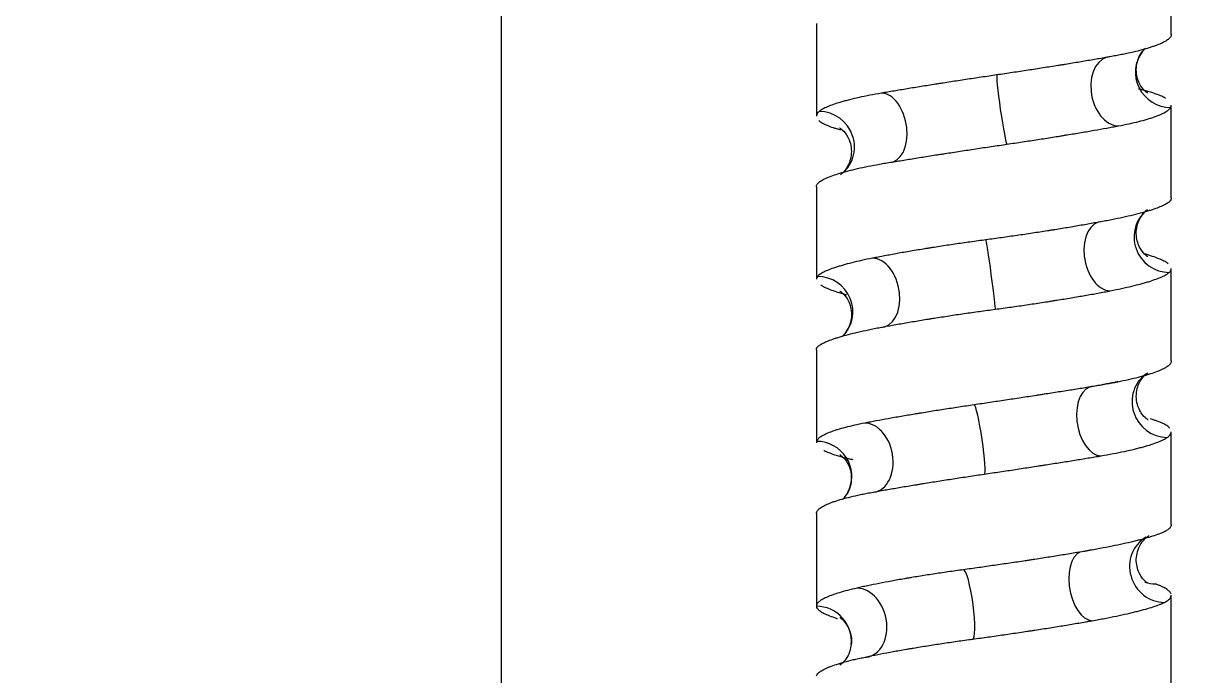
# Model space of a CAD drawing. Header units: millimetres. Extents: x 6110 to 6704, y -2661 to -1821.
# Drawn here: x 6578.83 to 6591.34, y -2248.37 to -2241.38 of the extents above; entities that cross this region are included whole.
import ezdxf

# ---------------------------------------------------------------- set-up
doc = ezdxf.new("R2010")
doc.units = ezdxf.units.MM
doc.header["$LTSCALE"] = 0.1
doc.linetypes.add('HIDDEN2', pattern=[4.7625, 3.175, -1.5875])
doc.layers.add('1', color=4, linetype='HIDDEN2', lineweight=13)
doc.layers.add('DIM', color=3, linetype='Continuous', lineweight=9)

msp = doc.modelspace()

# ---------------------------------------------------------------- hatches: boundary and pattern name
at = {"layer": 'DIM'}
h = msp.add_hatch(dxfattribs=at)
h.set_pattern_fill('ANSI31', color=2)
edge = h.paths.add_edge_path()
edge.add_line((6619.617, -2595.98), (6619.617, -1962.206))
edge.add_line((6634.617, -1966.11), (6619.617, -1966.11))
edge.add_line((6634.617, -2610.98), (6634.617, -1966.11))
edge.add_line((6634.617, -2610.98), (6184.457, -2610.98))
edge.add_line((6619.617, -2595.98), (6184.457, -2595.98))
edge.add_line((6184.457, -2610.98), (6184.457, -2595.98))

# ---------------------------------------------------------------- linework, layer by layer
at = {"layer": '1', "color": 7, "linetype": 'Continuous', "lineweight": -3}
for p, q in [((6583.948, -2225.796), (6583.948, -2270.325)), ((6591.124, -2241.496), (6591.124, -2240.505)), ((6587.324, -2241.378), (6587.324, -2242.373)), ((6591.124, -2243.248), (6591.124, -2242.255)), ((6587.324, -2243.131), (6587.324, -2244.121)), ((6591.124, -2244.995), (6591.124, -2244.006)), ((6587.324, -2244.879), (6587.324, -2245.872)), ((6591.124, -2246.749), (6591.124, -2245.754)), ((6587.324, -2246.63), (6587.324, -2247.622)), ((6591.124, -2248.495), (6591.124, -2247.507))]:
    msp.add_line(p, q, dxfattribs=at)
for centre, major_axis, ratio, start_param, end_param in [((6590.521, -2242.105), (0.068, -0.369), 0.675621, 3.017534, 6.158207), ((6591.112, -2241.908), (0.297, -0.229), 0.982935, 3.139994, 5.375577), ((6589.311, -2242.302), (0.054, -0.371), 0.04581, 3.136067, 6.274107), ((6588.061, -2242.498), (0.063, -0.37), 0.607996, 6.181162, 9.322604), ((6587.365, -2242.694), (0.217, -0.306), 0.968429, 0.000965, 2.537234), ((6591.094, -2243.676), (0.226, -0.299), 0.975091, 3.142591, 5.646769), ((6590.429, -2243.873), (0.07, -0.368), 0.627865, 3.024019, 6.162089), ((6589.19, -2244.07), (0.05, -0.372), 0.019064, 6.281493, 9.422964), ((6587.966, -2244.266), (0.072, -0.368), 0.654559, 6.1584, 9.296598), ((6587.344, -2244.462), (0.258, -0.272), 0.981322, 6.282933, 8.674058), ((6591.068, -2245.444), (0.196, -0.32), 0.960484, 3.186364, 5.748183), ((6590.332, -2245.641), (0.061, -0.37), 0.577406, 3.045489, 6.186989), ((6589.068, -2245.838), (0.055, -0.371), 0.080731, 6.273541, 9.411778), ((6587.878, -2246.034), (0.07, -0.368), 0.703031, 6.151447, 9.292214), ((6587.33, -2246.229), (0.33, -0.178), 0.986469, 0.064735, 2.068079), ((6587.33, -2246.229), (0.33, -0.178), 0.986469, 0.004964, 0.064735), ((6591.035, -2247.212), (0.153, -0.342), 0.944485, 3.240767, 5.884118), ((6590.231, -2247.409), (0.064, -0.369), 0.525123, 3.052003, 6.190279), ((6588.947, -2247.606), (0.05, -0.372), 0.145517, 6.264623, 9.405427), ((6590.975, -2247.015), (0.133, 0.351), 0.911549, 3.141525, 3.472795), ((6587.795, -2247.802), (0.081, -0.366), 0.74413, 6.121789, 9.259937), ((6587.325, -2247.997), (0.373, -0.036), 0.991097, 6.282474, 7.95191)]:
    msp.add_ellipse(centre, major_axis=major_axis, ratio=ratio, start_param=start_param, end_param=end_param, dxfattribs=at)
for points, knots in [([(6591.124, -2241.497), (6591.124, -2241.502), (6591.123, -2241.507), (6591.119, -2241.52), (6591.113, -2241.529), (6591.105, -2241.537)], [0, 0, 0, 0, 0.38023, 0.38023, 1, 1, 1, 1]), ([(6591.105, -2241.537), (6591.097, -2241.545), (6591.087, -2241.554), (6591.061, -2241.57), (6591.031, -2241.587), (6590.992, -2241.604), (6590.959, -2241.616), (6590.947, -2241.621), (6590.929, -2241.627), (6590.923, -2241.629), (6590.91, -2241.633), (6590.903, -2241.635), (6590.87, -2241.646), (6590.842, -2241.654), (6590.781, -2241.671), (6590.716, -2241.687), (6590.643, -2241.703), (6590.586, -2241.714), (6590.566, -2241.718), (6590.526, -2241.726), (6590.505, -2241.73), (6590.484, -2241.734)], [0, 0, 0, 0, 0.125, 0.125, 0.25, 0.375, 0.375, 0.4375, 0.4375, 0.46875, 0.46875, 0.5, 0.5, 0.625, 0.625, 0.75, 0.875, 0.875, 0.9375, 0.9375, 1, 1, 1, 1]), ([(6590.484, -2241.734), (6590.442, -2241.741), (6590.398, -2241.749), (6590.308, -2241.765), (6590.215, -2241.781), (6590.117, -2241.797), (6590.042, -2241.809), (6590.003, -2241.816), (6589.964, -2241.822), (6589.938, -2241.826), (6589.925, -2241.828), (6589.859, -2241.839), (6589.806, -2241.847), (6589.699, -2241.864), (6589.591, -2241.881), (6589.481, -2241.898), (6589.369, -2241.914), (6589.313, -2241.923), (6589.257, -2241.931)], [0, 0, 0, 0, 0.125, 0.125, 0.25, 0.375, 0.375, 0.4375, 0.46875, 0.46875, 0.5, 0.5, 0.625, 0.625, 0.75, 0.875, 0.875, 1, 1, 1, 1]), ([(6590.872, -2242.125), (6590.872, -2242.126), (6590.858, -2242.119), (6590.795, -2242.057), (6590.736, -2241.918), (6590.76, -2241.766), (6590.797, -2241.701), (6590.815, -2241.679)], [0, 0, 0, 0, 0.19198, 0.386445, 0.606152, 0.853799, 1, 1, 1, 1]), ([(6589.257, -2241.931), (6589.201, -2241.939), (6589.145, -2241.948), (6589.034, -2241.964), (6588.924, -2241.981), (6588.816, -2241.997), (6588.735, -2242.01), (6588.708, -2242.014), (6588.668, -2242.02), (6588.654, -2242.022), (6588.628, -2242.027), (6588.614, -2242.029), (6588.548, -2242.039), (6588.497, -2242.047), (6588.395, -2242.064), (6588.296, -2242.08), (6588.202, -2242.096), (6588.133, -2242.107), (6588.11, -2242.111), (6588.065, -2242.119), (6588.043, -2242.123), (6588.021, -2242.126)], [0, 0, 0, 0, 0.125, 0.125, 0.25, 0.375, 0.375, 0.4375, 0.4375, 0.46875, 0.46875, 0.5, 0.5, 0.625, 0.625, 0.75, 0.875, 0.875, 0.9375, 0.9375, 1, 1, 1, 1]), ([(6588.021, -2242.126), (6587.977, -2242.134), (6587.936, -2242.142), (6587.856, -2242.157), (6587.779, -2242.173), (6587.71, -2242.189), (6587.662, -2242.202), (6587.638, -2242.208), (6587.615, -2242.214), (6587.601, -2242.218), (6587.593, -2242.22), (6587.558, -2242.231), (6587.531, -2242.239), (6587.483, -2242.256), (6587.44, -2242.273), (6587.406, -2242.289), (6587.384, -2242.302), (6587.377, -2242.306), (6587.368, -2242.312), (6587.365, -2242.314), (6587.359, -2242.319), (6587.357, -2242.321), (6587.354, -2242.323)], [0, 0, 0, 0, 0.125, 0.125, 0.25, 0.375, 0.375, 0.4375, 0.46875, 0.46875, 0.5, 0.5, 0.625, 0.625, 0.75, 0.875, 0.875, 0.9375, 0.9375, 0.96875, 0.96875, 1, 1, 1, 1]), ([(6591.063, -2242.182), (6591.061, -2242.181), (6591.06, -2242.18), (6591.043, -2242.17), (6591.026, -2242.162), (6590.988, -2242.146), (6590.945, -2242.129), (6590.893, -2242.113), (6590.851, -2242.102), (6590.836, -2242.098), (6590.806, -2242.09), (6590.79, -2242.086), (6590.774, -2242.082)], [0, 0, 0, 0, 0.029538, 0.029538, 0.272154, 0.272154, 0.514769, 0.757385, 0.757385, 0.878692, 0.878692, 1, 1, 1, 1]), ([(6587.354, -2242.323), (6587.344, -2242.331), (6587.337, -2242.339), (6587.327, -2242.356), (6587.324, -2242.364), (6587.324, -2242.373), (6587.324, -2242.373)], [0, 0, 0, 0, 0.494806, 0.494806, 0.989611, 1, 1, 1, 1]), ([(6590.557, -2242.477), (6590.597, -2242.469), (6590.636, -2242.462), (6590.708, -2242.446), (6590.777, -2242.43), (6590.837, -2242.414), (6590.88, -2242.401), (6590.9, -2242.395), (6590.919, -2242.388), (6590.932, -2242.384), (6590.938, -2242.382), (6590.968, -2242.371), (6590.99, -2242.363), (6591.028, -2242.346), (6591.062, -2242.329), (6591.086, -2242.313), (6591.105, -2242.296), (6591.113, -2242.287), (6591.117, -2242.279)], [0, 0, 0, 0, 0.125, 0.125, 0.25, 0.375, 0.375, 0.4375, 0.46875, 0.46875, 0.5, 0.5, 0.625, 0.625, 0.75, 0.875, 0.875, 1, 1, 1, 1]), ([(6587.35, -2242.419), (6587.351, -2242.42), (6587.352, -2242.421), (6587.363, -2242.431), (6587.375, -2242.439), (6587.404, -2242.455), (6587.437, -2242.471), (6587.479, -2242.487), (6587.515, -2242.499), (6587.527, -2242.502), (6587.553, -2242.51), (6587.567, -2242.514), (6587.581, -2242.518)], [0, 0, 0, 0, 0.028919, 0.028919, 0.271689, 0.271689, 0.514459, 0.75723, 0.75723, 0.878615, 0.878615, 1, 1, 1, 1]), ([(6587.573, -2242.499), (6587.573, -2242.499), (6587.577, -2242.501), (6587.613, -2242.525), (6587.688, -2242.627), (6587.712, -2242.794), (6587.656, -2242.927), (6587.616, -2242.97), (6587.603, -2242.982)], [0, 0, 0, 0, 0.077646, 0.255905, 0.437692, 0.664181, 0.868742, 1, 1, 1, 1]), ([(6589.365, -2242.673), (6589.421, -2242.665), (6589.477, -2242.657), (6589.586, -2242.64), (6589.695, -2242.623), (6589.801, -2242.607), (6589.88, -2242.594), (6589.906, -2242.59), (6589.945, -2242.584), (6589.958, -2242.581), (6589.983, -2242.577), (6589.996, -2242.575), (6590.06, -2242.565), (6590.11, -2242.556), (6590.206, -2242.54), (6590.3, -2242.524), (6590.389, -2242.508), (6590.454, -2242.496), (6590.475, -2242.492), (6590.517, -2242.485), (6590.537, -2242.481), (6590.557, -2242.477)], [0, 0, 0, 0, 0.125, 0.125, 0.25, 0.375, 0.375, 0.4375, 0.4375, 0.46875, 0.46875, 0.5, 0.5, 0.625, 0.625, 0.75, 0.875, 0.875, 0.9375, 0.9375, 1, 1, 1, 1]), ([(6588.1, -2242.87), (6588.146, -2242.862), (6588.193, -2242.855), (6588.289, -2242.839), (6588.387, -2242.823), (6588.489, -2242.807), (6588.567, -2242.794), (6588.594, -2242.79), (6588.634, -2242.784), (6588.647, -2242.782), (6588.674, -2242.778), (6588.688, -2242.776), (6588.756, -2242.765), (6588.81, -2242.757), (6588.92, -2242.74), (6589.03, -2242.723), (6589.141, -2242.706), (6589.253, -2242.69), (6589.309, -2242.681), (6589.365, -2242.673)], [0, 0, 0, 0, 0.125, 0.125, 0.25, 0.375, 0.375, 0.4375, 0.4375, 0.46875, 0.46875, 0.5, 0.5, 0.625, 0.625, 0.75, 0.875, 0.875, 1, 1, 1, 1]), ([(6587.376, -2243.065), (6587.389, -2243.057), (6587.405, -2243.048), (6587.44, -2243.032), (6587.48, -2243.015), (6587.528, -2242.999), (6587.568, -2242.986), (6587.582, -2242.982), (6587.604, -2242.976), (6587.611, -2242.974), (6587.626, -2242.97), (6587.634, -2242.967), (6587.672, -2242.957), (6587.705, -2242.949), (6587.774, -2242.932), (6587.847, -2242.916), (6587.927, -2242.901), (6587.99, -2242.889), (6588.012, -2242.885), (6588.055, -2242.877), (6588.078, -2242.874), (6588.1, -2242.87)], [0, 0, 0, 0, 0.125, 0.125, 0.25, 0.375, 0.375, 0.4375, 0.4375, 0.46875, 0.46875, 0.5, 0.5, 0.625, 0.625, 0.75, 0.875, 0.875, 0.9375, 0.9375, 1, 1, 1, 1]), ([(6587.324, -2243.131), (6587.324, -2243.126), (6587.327, -2243.112), (6587.336, -2243.098), (6587.349, -2243.086), (6587.353, -2243.081), (6587.361, -2243.075), (6587.364, -2243.073), (6587.37, -2243.069), (6587.373, -2243.067), (6587.376, -2243.065)], [0, 0, 0, 0, 0.247839, 0.62392, 0.62392, 0.81196, 0.81196, 0.90598, 0.90598, 1, 1, 1, 1]), ([(6591.124, -2243.249), (6591.124, -2243.252), (6591.123, -2243.263), (6591.118, -2243.274), (6591.105, -2243.289), (6591.096, -2243.297), (6591.085, -2243.304)], [0, 0, 0, 0, 0.146035, 0.573018, 0.573018, 1, 1, 1, 1]), ([(6591.085, -2243.304), (6591.073, -2243.312), (6591.059, -2243.32), (6591.027, -2243.336), (6590.99, -2243.351), (6590.944, -2243.368), (6590.906, -2243.38), (6590.892, -2243.384), (6590.872, -2243.391), (6590.865, -2243.393), (6590.85, -2243.397), (6590.843, -2243.399), (6590.805, -2243.41), (6590.774, -2243.418), (6590.706, -2243.435), (6590.635, -2243.452), (6590.557, -2243.469), (6590.495, -2243.481), (6590.474, -2243.486), (6590.442, -2243.492), (6590.431, -2243.494), (6590.409, -2243.498), (6590.398, -2243.5), (6590.387, -2243.502)], [0, 0, 0, 0, 0.125, 0.125, 0.25, 0.375, 0.375, 0.4375, 0.4375, 0.46875, 0.46875, 0.5, 0.5, 0.625, 0.625, 0.75, 0.875, 0.875, 0.9375, 0.9375, 0.96875, 0.96875, 1, 1, 1, 1]), ([(6590.387, -2243.502), (6590.342, -2243.51), (6590.296, -2243.519), (6590.203, -2243.535), (6590.107, -2243.552), (6590.007, -2243.569), (6589.93, -2243.581), (6589.904, -2243.586), (6589.864, -2243.592), (6589.851, -2243.594), (6589.825, -2243.598), (6589.811, -2243.6), (6589.744, -2243.611), (6589.691, -2243.619), (6589.582, -2243.636), (6589.473, -2243.652), (6589.363, -2243.667), (6589.252, -2243.683), (6589.196, -2243.691), (6589.14, -2243.698)], [0, 0, 0, 0, 0.125, 0.125, 0.25, 0.375, 0.375, 0.4375, 0.4375, 0.46875, 0.46875, 0.5, 0.5, 0.625, 0.625, 0.75, 0.875, 0.875, 1, 1, 1, 1]), ([(6590.871, -2243.878), (6590.871, -2243.878), (6590.869, -2243.877), (6590.845, -2243.863), (6590.776, -2243.78), (6590.735, -2243.631), (6590.772, -2243.482), (6590.821, -2243.421), (6590.838, -2243.403)], [0, 0, 0, 0, 0.041684, 0.231298, 0.412861, 0.621165, 0.845282, 1, 1, 1, 1]), ([(6589.14, -2243.698), (6589.083, -2243.706), (6589.027, -2243.714), (6588.916, -2243.729), (6588.806, -2243.745), (6588.699, -2243.761), (6588.619, -2243.774), (6588.592, -2243.778), (6588.552, -2243.784), (6588.539, -2243.786), (6588.513, -2243.79), (6588.5, -2243.792), (6588.435, -2243.803), (6588.384, -2243.811), (6588.286, -2243.828), (6588.189, -2243.845), (6588.099, -2243.862), (6588.032, -2243.874), (6588.01, -2243.878), (6587.978, -2243.885), (6587.968, -2243.887), (6587.947, -2243.891), (6587.936, -2243.893), (6587.926, -2243.895)], [0, 0, 0, 0, 0.125, 0.125, 0.25, 0.375, 0.375, 0.4375, 0.4375, 0.46875, 0.46875, 0.5, 0.5, 0.625, 0.625, 0.75, 0.875, 0.875, 0.9375, 0.9375, 0.96875, 0.96875, 1, 1, 1, 1]), ([(6591.091, -2243.955), (6591.089, -2243.953), (6591.088, -2243.952), (6591.075, -2243.942), (6591.061, -2243.934), (6591.029, -2243.917), (6590.992, -2243.9), (6590.947, -2243.883), (6590.909, -2243.871), (6590.896, -2243.866), (6590.875, -2243.86), (6590.868, -2243.858), (6590.854, -2243.854), (6590.846, -2243.852), (6590.839, -2243.85)], [0, 0, 0, 0, 0.038316, 0.038316, 0.278737, 0.278737, 0.519158, 0.759579, 0.759579, 0.87979, 0.87979, 0.939895, 0.939895, 1, 1, 1, 1]), ([(6587.926, -2243.895), (6587.885, -2243.903), (6587.846, -2243.911), (6587.772, -2243.928), (6587.701, -2243.944), (6587.639, -2243.961), (6587.595, -2243.974), (6587.574, -2243.98), (6587.554, -2243.986), (6587.54, -2243.99), (6587.534, -2243.992), (6587.502, -2244.003), (6587.479, -2244.011), (6587.438, -2244.027), (6587.402, -2244.044), (6587.375, -2244.059), (6587.352, -2244.075), (6587.344, -2244.082), (6587.337, -2244.09)], [0, 0, 0, 0, 0.125, 0.125, 0.25, 0.375, 0.375, 0.4375, 0.46875, 0.46875, 0.5, 0.5, 0.625, 0.625, 0.75, 0.875, 0.875, 1, 1, 1, 1]), ([(6591.102, -2244.048), (6591.111, -2244.04), (6591.117, -2244.032), (6591.123, -2244.019), (6591.124, -2244.013), (6591.124, -2244.007)], [0, 0, 0, 0, 0.582033, 0.582033, 1, 1, 1, 1]), ([(6587.337, -2244.09), (6587.331, -2244.097), (6587.327, -2244.105), (6587.325, -2244.115), (6587.324, -2244.118), (6587.324, -2244.12)], [0, 0, 0, 0, 0.770573, 0.770573, 1, 1, 1, 1]), ([(6590.471, -2244.244), (6590.513, -2244.236), (6590.554, -2244.228), (6590.631, -2244.211), (6590.704, -2244.194), (6590.77, -2244.178), (6590.817, -2244.165), (6590.839, -2244.159), (6590.861, -2244.152), (6590.875, -2244.148), (6590.882, -2244.146), (6590.916, -2244.135), (6590.94, -2244.127), (6590.985, -2244.111), (6591.025, -2244.094), (6591.056, -2244.079), (6591.083, -2244.063), (6591.094, -2244.055), (6591.102, -2244.048)], [0, 0, 0, 0, 0.125, 0.125, 0.25, 0.375, 0.375, 0.4375, 0.46875, 0.46875, 0.5, 0.5, 0.625, 0.625, 0.75, 0.875, 0.875, 1, 1, 1, 1]), ([(6587.372, -2244.182), (6587.374, -2244.183), (6587.376, -2244.185), (6587.391, -2244.194), (6587.407, -2244.203), (6587.443, -2244.219), (6587.483, -2244.236), (6587.533, -2244.253), (6587.573, -2244.265), (6587.587, -2244.269), (6587.609, -2244.276), (6587.617, -2244.278), (6587.632, -2244.282), (6587.64, -2244.284), (6587.648, -2244.286)], [0, 0, 0, 0, 0.038809, 0.038809, 0.279107, 0.279107, 0.519405, 0.759702, 0.759702, 0.879851, 0.879851, 0.939926, 0.939926, 1, 1, 1, 1]), ([(6587.577, -2244.247), (6587.577, -2244.247), (6587.578, -2244.247), (6587.593, -2244.255), (6587.658, -2244.322), (6587.712, -2244.461), (6587.689, -2244.624), (6587.63, -2244.706), (6587.605, -2244.73), (6587.602, -2244.733)], [0, 0, 0, 0, 0.002534, 0.193117, 0.366018, 0.561892, 0.786008, 0.972607, 1, 1, 1, 1]), ([(6589.24, -2244.442), (6589.296, -2244.434), (6589.352, -2244.426), (6589.464, -2244.411), (6589.574, -2244.395), (6589.683, -2244.378), (6589.764, -2244.366), (6589.791, -2244.362), (6589.831, -2244.356), (6589.844, -2244.353), (6589.871, -2244.349), (6589.884, -2244.347), (6589.95, -2244.337), (6590.001, -2244.328), (6590.102, -2244.311), (6590.2, -2244.294), (6590.293, -2244.278), (6590.361, -2244.265), (6590.383, -2244.261), (6590.417, -2244.255), (6590.428, -2244.253), (6590.449, -2244.248), (6590.46, -2244.246), (6590.471, -2244.244)], [0, 0, 0, 0, 0.125, 0.125, 0.25, 0.375, 0.375, 0.4375, 0.4375, 0.46875, 0.46875, 0.5, 0.5, 0.625, 0.625, 0.75, 0.875, 0.875, 0.9375, 0.9375, 0.96875, 0.96875, 1, 1, 1, 1]), ([(6588.007, -2244.637), (6588.051, -2244.629), (6588.095, -2244.621), (6588.186, -2244.604), (6588.28, -2244.587), (6588.379, -2244.571), (6588.455, -2244.558), (6588.493, -2244.552), (6588.532, -2244.546), (6588.558, -2244.541), (6588.571, -2244.539), (6588.638, -2244.529), (6588.691, -2244.521), (6588.798, -2244.504), (6588.907, -2244.488), (6589.017, -2244.472), (6589.127, -2244.457), (6589.183, -2244.449), (6589.24, -2244.442)], [0, 0, 0, 0, 0.125, 0.125, 0.25, 0.375, 0.375, 0.4375, 0.46875, 0.46875, 0.5, 0.5, 0.625, 0.625, 0.75, 0.875, 0.875, 1, 1, 1, 1]), ([(6587.351, -2244.833), (6587.361, -2244.826), (6587.373, -2244.818), (6587.401, -2244.802), (6587.434, -2244.787), (6587.476, -2244.77), (6587.512, -2244.758), (6587.524, -2244.754), (6587.543, -2244.748), (6587.55, -2244.746), (6587.564, -2244.741), (6587.57, -2244.739), (6587.606, -2244.729), (6587.636, -2244.72), (6587.7, -2244.704), (6587.768, -2244.687), (6587.843, -2244.67), (6587.902, -2244.658), (6587.923, -2244.654), (6587.954, -2244.647), (6587.965, -2244.645), (6587.986, -2244.641), (6587.997, -2244.639), (6588.007, -2244.637)], [0, 0, 0, 0, 0.125, 0.125, 0.25, 0.375, 0.375, 0.4375, 0.4375, 0.46875, 0.46875, 0.5, 0.5, 0.625, 0.625, 0.75, 0.875, 0.875, 0.9375, 0.9375, 0.96875, 0.96875, 1, 1, 1, 1]), ([(6587.324, -2244.878), (6587.324, -2244.87), (6587.326, -2244.863), (6587.335, -2244.848), (6587.342, -2244.841), (6587.351, -2244.833)], [0, 0, 0, 0, 0.477741, 0.477741, 1, 1, 1, 1]), ([(6591.124, -2244.995), (6591.124, -2244.996), (6591.124, -2244.997), (6591.124, -2245.006), (6591.118, -2245.023), (6591.103, -2245.039), (6591.088, -2245.052), (6591.082, -2245.056), (6591.072, -2245.063), (6591.069, -2245.065), (6591.062, -2245.069), (6591.059, -2245.071), (6591.055, -2245.073)], [0, 0, 0, 0, 0.026127, 0.026127, 0.350751, 0.675376, 0.675376, 0.837688, 0.837688, 0.918844, 0.918844, 1, 1, 1, 1]), ([(6591.055, -2245.073), (6591.04, -2245.081), (6591.022, -2245.09), (6590.983, -2245.106), (6590.94, -2245.123), (6590.888, -2245.14), (6590.845, -2245.152), (6590.83, -2245.156), (6590.808, -2245.163), (6590.8, -2245.165), (6590.784, -2245.169), (6590.776, -2245.171), (6590.735, -2245.182), (6590.701, -2245.19), (6590.628, -2245.206), (6590.552, -2245.223), (6590.47, -2245.239), (6590.405, -2245.25), (6590.383, -2245.254), (6590.338, -2245.262), (6590.315, -2245.266), (6590.292, -2245.269)], [0, 0, 0, 0, 0.125, 0.125, 0.25, 0.375, 0.375, 0.4375, 0.4375, 0.46875, 0.46875, 0.5, 0.5, 0.625, 0.625, 0.75, 0.875, 0.875, 0.9375, 0.9375, 1, 1, 1, 1]), ([(6590.875, -2245.627), (6590.875, -2245.627), (6590.867, -2245.623), (6590.817, -2245.584), (6590.746, -2245.461), (6590.745, -2245.292), (6590.814, -2245.17), (6590.859, -2245.133), (6590.87, -2245.125), (6590.872, -2245.124)], [0, 0, 0, 0, 0.107871, 0.260677, 0.426397, 0.623361, 0.792061, 0.933431, 1, 1, 1, 1]), ([(6590.551, -2245.218), (6590.539, -2245.221), (6590.455, -2245.239), (6590.361, -2245.256), (6590.271, -2245.271)], [0, 0, 0, 0, 0.145407, 1, 1, 1, 1]), ([(6590.292, -2245.269), (6590.245, -2245.277), (6590.197, -2245.285), (6590.099, -2245.301), (6589.999, -2245.316), (6589.895, -2245.333), (6589.815, -2245.345), (6589.789, -2245.349), (6589.748, -2245.356), (6589.734, -2245.358), (6589.707, -2245.362), (6589.693, -2245.364), (6589.625, -2245.375), (6589.57, -2245.383), (6589.46, -2245.4), (6589.349, -2245.417), (6589.237, -2245.433), (6589.126, -2245.45), (6589.07, -2245.458), (6589.013, -2245.467)], [0, 0, 0, 0, 0.125, 0.125, 0.25, 0.375, 0.375, 0.4375, 0.4375, 0.46875, 0.46875, 0.5, 0.5, 0.625, 0.625, 0.75, 0.875, 0.875, 1, 1, 1, 1]), ([(6589.013, -2245.467), (6588.958, -2245.475), (6588.903, -2245.483), (6588.794, -2245.5), (6588.686, -2245.516), (6588.581, -2245.533), (6588.504, -2245.545), (6588.478, -2245.55), (6588.44, -2245.556), (6588.427, -2245.558), (6588.402, -2245.562), (6588.389, -2245.564), (6588.327, -2245.575), (6588.278, -2245.583), (6588.183, -2245.599), (6588.092, -2245.616), (6588.005, -2245.631), (6587.943, -2245.643), (6587.922, -2245.647), (6587.882, -2245.654), (6587.862, -2245.658), (6587.843, -2245.662)], [0, 0, 0, 0, 0.125, 0.125, 0.25, 0.375, 0.375, 0.4375, 0.4375, 0.46875, 0.46875, 0.5, 0.5, 0.625, 0.625, 0.75, 0.875, 0.875, 0.9375, 0.9375, 1, 1, 1, 1]), ([(6591.109, -2245.718), (6591.108, -2245.717), (6591.107, -2245.716), (6591.099, -2245.706), (6591.089, -2245.698), (6591.064, -2245.681), (6591.034, -2245.665), (6590.996, -2245.649), (6590.963, -2245.638), (6590.952, -2245.634), (6590.928, -2245.626), (6590.915, -2245.622), (6590.902, -2245.618)], [0, 0, 0, 0, 0.029447, 0.029447, 0.272085, 0.272085, 0.514723, 0.757362, 0.757362, 0.878681, 0.878681, 1, 1, 1, 1]), ([(6587.843, -2245.662), (6587.804, -2245.67), (6587.767, -2245.677), (6587.698, -2245.693), (6587.633, -2245.709), (6587.576, -2245.725), (6587.536, -2245.737), (6587.517, -2245.744), (6587.499, -2245.75), (6587.487, -2245.754), (6587.482, -2245.756), (6587.454, -2245.767), (6587.434, -2245.775), (6587.4, -2245.792), (6587.37, -2245.808), (6587.35, -2245.825), (6587.335, -2245.842), (6587.329, -2245.85), (6587.327, -2245.858)], [0, 0, 0, 0, 0.125, 0.125, 0.25, 0.375, 0.375, 0.4375, 0.46875, 0.46875, 0.5, 0.5, 0.625, 0.625, 0.75, 0.875, 0.875, 1, 1, 1, 1]), ([(6591.081, -2245.815), (6591.093, -2245.807), (6591.102, -2245.798), (6591.116, -2245.782), (6591.123, -2245.77), (6591.124, -2245.758), (6591.124, -2245.754)], [0, 0, 0, 0, 0.408541, 0.408541, 0.817081, 1, 1, 1, 1]), ([(6590.373, -2246.013), (6590.418, -2246.005), (6590.461, -2245.997), (6590.544, -2245.982), (6590.623, -2245.966), (6590.695, -2245.949), (6590.746, -2245.937), (6590.771, -2245.931), (6590.795, -2245.924), (6590.811, -2245.92), (6590.819, -2245.918), (6590.856, -2245.908), (6590.884, -2245.899), (6590.936, -2245.882), (6590.983, -2245.865), (6591.021, -2245.848), (6591.046, -2245.836), (6591.054, -2245.832), (6591.065, -2245.825), (6591.068, -2245.823), (6591.075, -2245.819), (6591.078, -2245.817), (6591.081, -2245.815)], [0, 0, 0, 0, 0.125, 0.125, 0.25, 0.375, 0.375, 0.4375, 0.46875, 0.46875, 0.5, 0.5, 0.625, 0.625, 0.75, 0.875, 0.875, 0.9375, 0.9375, 0.96875, 0.96875, 1, 1, 1, 1]), ([(6587.404, -2245.955), (6587.406, -2245.956), (6587.408, -2245.957), (6587.427, -2245.966), (6587.446, -2245.974), (6587.488, -2245.991), (6587.535, -2246.007), (6587.59, -2246.022), (6587.635, -2246.034), (6587.65, -2246.038), (6587.682, -2246.046), (6587.699, -2246.049), (6587.716, -2246.053)], [0, 0, 0, 0, 0.028981, 0.028981, 0.271736, 0.271736, 0.51449, 0.757245, 0.757245, 0.878623, 0.878623, 1, 1, 1, 1]), ([(6587.576, -2246), (6587.576, -2246), (6587.584, -2246.005), (6587.635, -2246.047), (6587.703, -2246.17), (6587.701, -2246.314), (6587.672, -2246.385), (6587.66, -2246.407)], [0, 0, 0, 0, 0.161316, 0.372141, 0.601501, 0.876151, 1, 1, 1, 1]), ([(6589.122, -2246.209), (6589.178, -2246.201), (6589.234, -2246.192), (6589.345, -2246.176), (6589.455, -2246.159), (6589.565, -2246.142), (6589.646, -2246.13), (6589.673, -2246.126), (6589.714, -2246.119), (6589.727, -2246.117), (6589.754, -2246.113), (6589.768, -2246.111), (6589.835, -2246.1), (6589.887, -2246.092), (6589.99, -2246.076), (6590.091, -2246.06), (6590.187, -2246.044), (6590.258, -2246.032), (6590.282, -2246.028), (6590.328, -2246.02), (6590.351, -2246.017), (6590.373, -2246.013)], [0, 0, 0, 0, 0.125, 0.125, 0.25, 0.375, 0.375, 0.4375, 0.4375, 0.46875, 0.46875, 0.5, 0.5, 0.625, 0.625, 0.75, 0.875, 0.875, 0.9375, 0.9375, 1, 1, 1, 1]), ([(6587.914, -2246.405), (6587.955, -2246.398), (6587.997, -2246.39), (6588.085, -2246.374), (6588.175, -2246.359), (6588.271, -2246.342), (6588.345, -2246.33), (6588.382, -2246.324), (6588.421, -2246.318), (6588.446, -2246.313), (6588.459, -2246.311), (6588.524, -2246.301), (6588.576, -2246.292), (6588.682, -2246.275), (6588.789, -2246.259), (6588.899, -2246.242), (6589.009, -2246.225), (6589.065, -2246.217), (6589.122, -2246.209)], [0, 0, 0, 0, 0.125, 0.125, 0.25, 0.375, 0.375, 0.4375, 0.46875, 0.46875, 0.5, 0.5, 0.625, 0.625, 0.75, 0.875, 0.875, 1, 1, 1, 1]), ([(6587.335, -2246.6), (6587.341, -2246.592), (6587.349, -2246.584), (6587.371, -2246.567), (6587.397, -2246.551), (6587.432, -2246.534), (6587.463, -2246.522), (6587.473, -2246.518), (6587.49, -2246.511), (6587.496, -2246.509), (6587.508, -2246.505), (6587.514, -2246.503), (6587.545, -2246.493), (6587.571, -2246.484), (6587.629, -2246.468), (6587.691, -2246.452), (6587.76, -2246.436), (6587.815, -2246.424), (6587.834, -2246.421), (6587.873, -2246.413), (6587.893, -2246.409), (6587.914, -2246.405)], [0, 0, 0, 0, 0.125, 0.125, 0.25, 0.375, 0.375, 0.4375, 0.4375, 0.46875, 0.46875, 0.5, 0.5, 0.625, 0.625, 0.75, 0.875, 0.875, 0.9375, 0.9375, 1, 1, 1, 1]), ([(6587.66, -2246.407), (6587.638, -2246.439), (6587.619, -2246.466), (6587.604, -2246.481), (6587.603, -2246.482)], [0, 0, 0, 0, 0.924509, 1, 1, 1, 1]), ([(6587.324, -2246.63), (6587.324, -2246.628), (6587.324, -2246.627), (6587.326, -2246.617), (6587.329, -2246.609), (6587.335, -2246.6)], [0, 0, 0, 0, 0.15922, 0.15922, 1, 1, 1, 1]), ([(6591.124, -2246.749), (6591.124, -2246.756), (6591.123, -2246.762), (6591.116, -2246.777), (6591.103, -2246.793), (6591.081, -2246.809), (6591.061, -2246.821), (6591.054, -2246.825), (6591.038, -2246.833), (6591.029, -2246.836), (6591.02, -2246.84)], [0, 0, 0, 0, 0.210061, 0.210061, 0.473374, 0.736687, 0.736687, 0.868343, 0.868343, 1, 1, 1, 1]), ([(6591.02, -2246.84), (6591.001, -2246.848), (6590.981, -2246.856), (6590.935, -2246.871), (6590.885, -2246.887), (6590.826, -2246.904), (6590.779, -2246.916), (6590.762, -2246.92), (6590.737, -2246.927), (6590.728, -2246.929), (6590.711, -2246.933), (6590.702, -2246.935), (6590.657, -2246.946), (6590.62, -2246.954), (6590.542, -2246.971), (6590.46, -2246.988), (6590.372, -2247.005), (6590.304, -2247.017), (6590.281, -2247.021), (6590.245, -2247.028), (6590.233, -2247.03), (6590.209, -2247.034), (6590.197, -2247.036), (6590.185, -2247.038)], [0, 0, 0, 0, 0.125, 0.125, 0.25, 0.375, 0.375, 0.4375, 0.4375, 0.46875, 0.46875, 0.5, 0.5, 0.625, 0.625, 0.75, 0.875, 0.875, 0.9375, 0.9375, 0.96875, 0.96875, 1, 1, 1, 1]), ([(6590.871, -2247.378), (6590.871, -2247.378), (6590.87, -2247.376), (6590.85, -2247.367), (6590.78, -2247.288), (6590.735, -2247.139), (6590.772, -2246.981), (6590.845, -2246.893), (6590.879, -2246.872), (6590.884, -2246.868), (6590.884, -2246.868)], [0, 0, 0, 0, 0.01734, 0.169221, 0.312722, 0.477261, 0.65462, 0.799688, 0.927562, 1, 1, 1, 1]), ([(6590.185, -2247.038), (6590.136, -2247.046), (6590.087, -2247.055), (6589.986, -2247.071), (6589.884, -2247.088), (6589.778, -2247.105), (6589.698, -2247.117), (6589.671, -2247.121), (6589.63, -2247.128), (6589.616, -2247.13), (6589.589, -2247.134), (6589.575, -2247.136), (6589.506, -2247.147), (6589.451, -2247.155), (6589.34, -2247.171), (6589.23, -2247.187), (6589.119, -2247.203), (6589.008, -2247.219), (6588.953, -2247.226), (6588.898, -2247.234)], [0, 0, 0, 0, 0.125, 0.125, 0.25, 0.375, 0.375, 0.4375, 0.4375, 0.46875, 0.46875, 0.5, 0.5, 0.625, 0.625, 0.75, 0.875, 0.875, 1, 1, 1, 1]), ([(6588.898, -2247.234), (6588.842, -2247.241), (6588.787, -2247.249), (6588.679, -2247.265), (6588.572, -2247.281), (6588.469, -2247.297), (6588.393, -2247.309), (6588.368, -2247.313), (6588.331, -2247.32), (6588.318, -2247.322), (6588.294, -2247.326), (6588.281, -2247.328), (6588.22, -2247.339), (6588.173, -2247.347), (6588.082, -2247.364), (6587.994, -2247.381), (6587.912, -2247.397), (6587.853, -2247.41), (6587.834, -2247.414), (6587.805, -2247.42), (6587.796, -2247.422), (6587.777, -2247.426), (6587.768, -2247.428), (6587.759, -2247.43)], [0, 0, 0, 0, 0.125, 0.125, 0.25, 0.375, 0.375, 0.4375, 0.4375, 0.46875, 0.46875, 0.5, 0.5, 0.625, 0.625, 0.75, 0.875, 0.875, 0.9375, 0.9375, 0.96875, 0.96875, 1, 1, 1, 1]), ([(6591.121, -2247.491), (6591.12, -2247.489), (6591.12, -2247.488), (6591.115, -2247.478), (6591.108, -2247.47), (6591.09, -2247.453), (6591.068, -2247.436), (6591.035, -2247.419), (6591.007, -2247.406), (6590.997, -2247.402), (6590.982, -2247.396), (6590.976, -2247.394), (6590.965, -2247.39), (6590.959, -2247.388), (6590.954, -2247.386)], [0, 0, 0, 0, 0.038349, 0.038349, 0.278762, 0.278762, 0.519175, 0.759587, 0.759587, 0.879794, 0.879794, 0.939897, 0.939897, 1, 1, 1, 1]), ([(6587.759, -2247.43), (6587.723, -2247.439), (6587.69, -2247.447), (6587.627, -2247.463), (6587.568, -2247.48), (6587.518, -2247.497), (6587.483, -2247.509), (6587.467, -2247.515), (6587.452, -2247.522), (6587.442, -2247.526), (6587.437, -2247.528), (6587.414, -2247.538), (6587.397, -2247.547), (6587.37, -2247.563), (6587.347, -2247.579), (6587.334, -2247.595), (6587.325, -2247.61), (6587.324, -2247.618), (6587.324, -2247.625)], [0, 0, 0, 0, 0.125, 0.125, 0.25, 0.375, 0.375, 0.4375, 0.46875, 0.46875, 0.5, 0.5, 0.625, 0.625, 0.75, 0.875, 0.875, 1, 1, 1, 1]), ([(6591.05, -2247.584), (6591.066, -2247.576), (6591.079, -2247.568), (6591.1, -2247.552), (6591.116, -2247.536), (6591.123, -2247.52), (6591.124, -2247.51), (6591.124, -2247.509), (6591.124, -2247.507)], [0, 0, 0, 0, 0.314019, 0.314019, 0.628038, 0.942058, 0.942058, 1, 1, 1, 1]), ([(6587.324, -2247.625), (6587.325, -2247.633), (6587.328, -2247.641), (6587.34, -2247.656), (6587.356, -2247.672), (6587.382, -2247.688), (6587.405, -2247.701), (6587.413, -2247.705), (6587.426, -2247.711), (6587.431, -2247.713), (6587.44, -2247.717), (6587.445, -2247.719), (6587.471, -2247.73), (6587.493, -2247.738), (6587.529, -2247.75), (6587.54, -2247.754), (6587.552, -2247.758)], [0, 0, 0, 0, 0.183406, 0.183406, 0.366812, 0.550219, 0.550219, 0.641922, 0.641922, 0.687773, 0.687773, 0.733625, 0.733625, 0.917031, 0.917031, 1, 1, 1, 1]), ([(6590.277, -2247.78), (6590.324, -2247.772), (6590.369, -2247.763), (6590.455, -2247.747), (6590.539, -2247.73), (6590.615, -2247.713), (6590.67, -2247.701), (6590.697, -2247.695), (6590.723, -2247.688), (6590.74, -2247.684), (6590.749, -2247.682), (6590.79, -2247.671), (6590.821, -2247.663), (6590.879, -2247.647), (6590.932, -2247.63), (6590.976, -2247.615), (6591.006, -2247.603), (6591.016, -2247.599), (6591.034, -2247.591), (6591.042, -2247.587), (6591.05, -2247.584)], [0, 0, 0, 0, 0.125, 0.125, 0.25, 0.375, 0.375, 0.4375, 0.46875, 0.46875, 0.5, 0.5, 0.625, 0.625, 0.75, 0.875, 0.875, 0.9375, 0.9375, 1, 1, 1, 1]), ([(6587.575, -2247.745), (6587.575, -2247.745), (6587.578, -2247.747), (6587.605, -2247.764), (6587.672, -2247.846), (6587.702, -2247.954), (6587.7, -2248.018), (6587.698, -2248.033)], [0, 0, 0, 0, 0.092553, 0.358944, 0.615489, 0.91346, 1, 1, 1, 1]), ([(6588.996, -2247.977), (6589.053, -2247.97), (6589.109, -2247.962), (6589.221, -2247.946), (6589.332, -2247.93), (6589.443, -2247.914), (6589.526, -2247.902), (6589.554, -2247.898), (6589.595, -2247.891), (6589.609, -2247.889), (6589.637, -2247.885), (6589.65, -2247.883), (6589.719, -2247.872), (6589.773, -2247.864), (6589.879, -2247.847), (6589.983, -2247.83), (6590.083, -2247.813), (6590.157, -2247.801), (6590.181, -2247.797), (6590.217, -2247.79), (6590.229, -2247.788), (6590.253, -2247.784), (6590.265, -2247.782), (6590.277, -2247.78)], [0, 0, 0, 0, 0.125, 0.125, 0.25, 0.375, 0.375, 0.4375, 0.4375, 0.46875, 0.46875, 0.5, 0.5, 0.625, 0.625, 0.75, 0.875, 0.875, 0.9375, 0.9375, 0.96875, 0.96875, 1, 1, 1, 1]), ([(6587.831, -2248.173), (6587.869, -2248.164), (6587.909, -2248.156), (6587.991, -2248.14), (6588.077, -2248.123), (6588.168, -2248.106), (6588.239, -2248.094), (6588.275, -2248.087), (6588.312, -2248.081), (6588.337, -2248.077), (6588.349, -2248.075), (6588.412, -2248.064), (6588.462, -2248.056), (6588.565, -2248.04), (6588.67, -2248.024), (6588.777, -2248.008), (6588.886, -2247.992), (6588.941, -2247.985), (6588.996, -2247.977)], [0, 0, 0, 0, 0.125, 0.125, 0.25, 0.375, 0.375, 0.4375, 0.46875, 0.46875, 0.5, 0.5, 0.625, 0.625, 0.75, 0.875, 0.875, 1, 1, 1, 1]), ([(6587.698, -2248.033), (6587.688, -2248.087), (6587.666, -2248.166), (6587.603, -2248.237), (6587.578, -2248.255), (6587.574, -2248.257), (6587.574, -2248.257)], [0, 0, 0, 0, 0.33271, 0.605112, 0.860413, 1, 1, 1, 1]), ([(6587.326, -2248.369), (6587.328, -2248.361), (6587.333, -2248.354), (6587.347, -2248.338), (6587.366, -2248.322), (6587.395, -2248.306), (6587.42, -2248.294), (6587.429, -2248.29), (6587.444, -2248.283), (6587.449, -2248.281), (6587.459, -2248.277), (6587.464, -2248.275), (6587.491, -2248.264), (6587.515, -2248.256), (6587.567, -2248.239), (6587.623, -2248.222), (6587.687, -2248.206), (6587.739, -2248.193), (6587.756, -2248.189), (6587.784, -2248.183), (6587.793, -2248.181), (6587.812, -2248.177), (6587.821, -2248.175), (6587.831, -2248.173)], [0, 0, 0, 0, 0.125, 0.125, 0.25, 0.375, 0.375, 0.4375, 0.4375, 0.46875, 0.46875, 0.5, 0.5, 0.625, 0.625, 0.75, 0.875, 0.875, 0.9375, 0.9375, 0.96875, 0.96875, 1, 1, 1, 1])]:
    msp.add_open_spline(points, degree=3, knots=knots, dxfattribs=at)
for points in [[(6590.815, -2241.679), (6590.829, -2241.665), (6590.84, -2241.653), (6590.848, -2241.644)], [(6591.117, -2242.279), (6591.122, -2242.271), (6591.124, -2242.263), (6591.124, -2242.255)], [(6587.327, -2245.858), (6587.325, -2245.863), (6587.324, -2245.867), (6587.324, -2245.872)]]:
    msp.add_open_spline(points, degree=3, dxfattribs=at)

doc.saveas('drawing.dxf')
